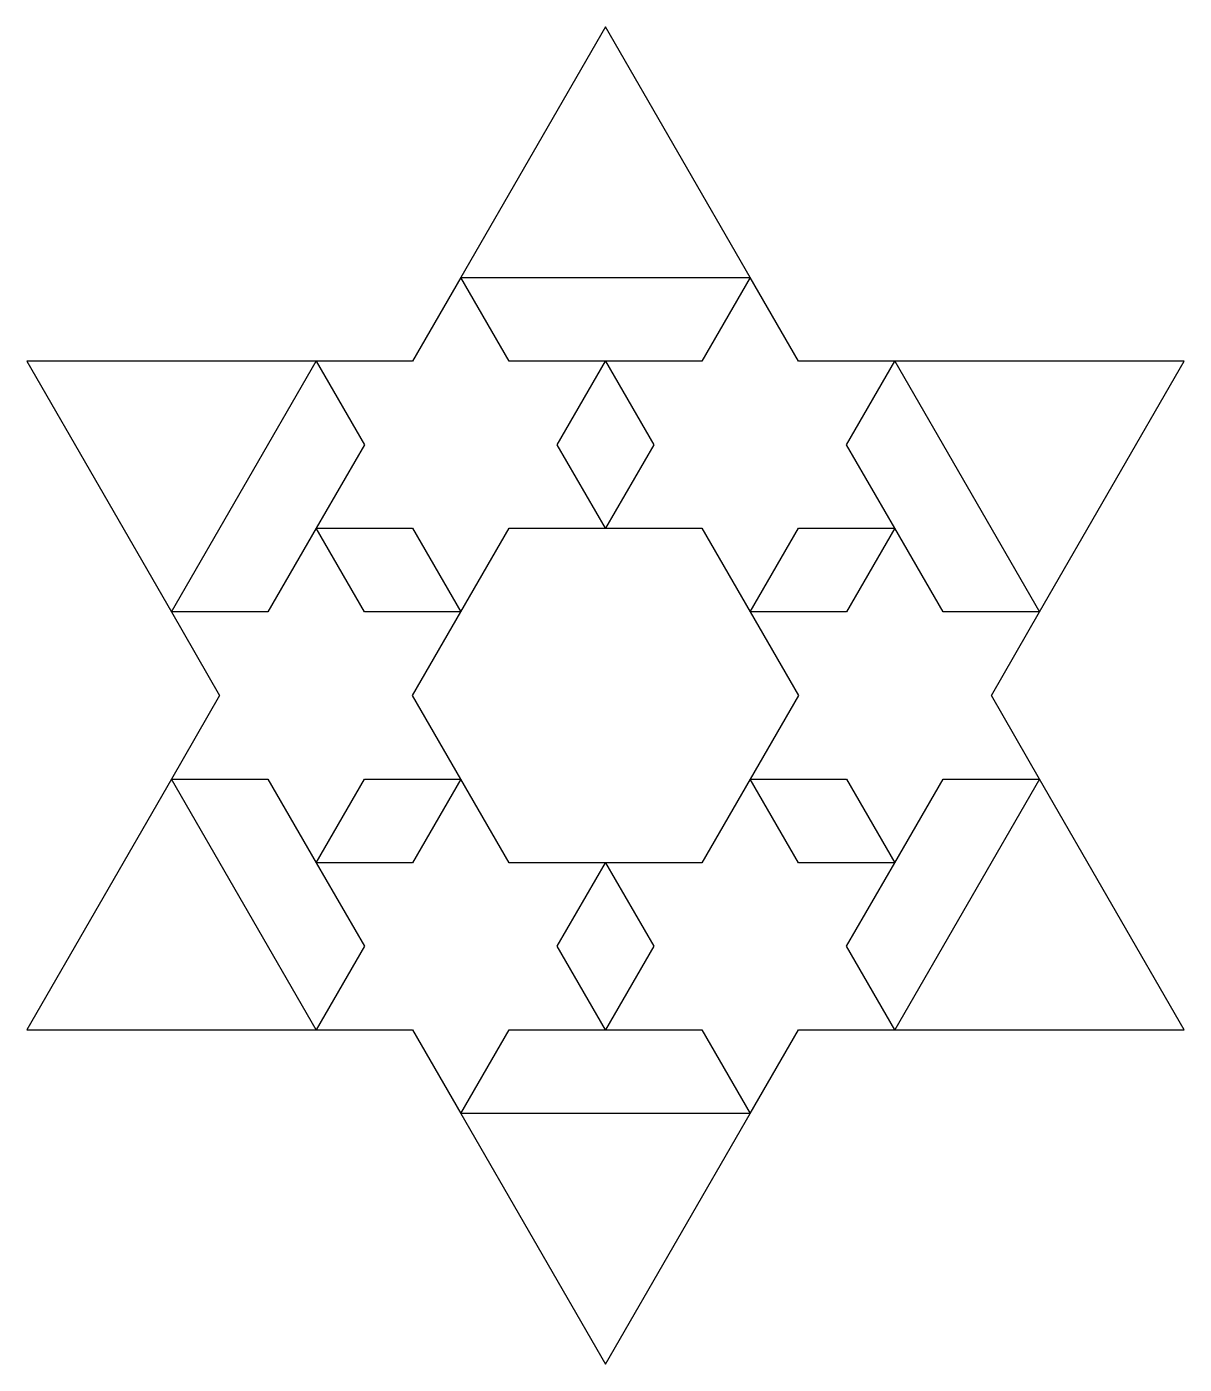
# Model space of a CAD drawing. Header units: metres. Extents: x -50 to 50, y -58 to 58.
import ezdxf

# ---------------------------------------------------------------- set-up
doc = ezdxf.new("R2010")
doc.units = ezdxf.units.M

msp = doc.modelspace()

# ---------------------------------------------------------------- linework, layer by layer
for p, q in [((0, 57.735), (-12.5, 36.0844)), ((12.5, 36.0844), (0, 57.735)), ((-12.5, 36.0844), (-16.6667, 28.8675)), ((-12.5, 36.0844), (12.5, 36.0844)), ((-8.33334, 28.8675), (-12.5, 36.0844)), ((12.5, 36.0844), (8.33334, 28.8675)), ((16.6667, 28.8675), (12.5, 36.0844)), ((-25, 28.8675), (-50, 28.8675)), ((-50, 28.8675), (-37.5, 7.21687)), ((-37.5, 7.21687), (-25, 28.8675)), ((-16.6667, 28.8675), (-25, 28.8675)), ((-25, 28.8675), (-20.8333, 21.6506)), ((0, 28.8675), (-8.33334, 28.8675)), ((-4.16667, 21.6506), (0, 28.8675)), ((8.33334, 28.8675), (0, 28.8675)), ((0, 28.8675), (4.16667, 21.6506)), ((25, 28.8675), (16.6667, 28.8675)), ((20.8333, 21.6506), (25, 28.8675)), ((50, 28.8675), (25, 28.8675)), ((25, 28.8675), (37.5, 7.21687)), ((37.5, 7.21687), (50, 28.8675)), ((-20.8333, 21.6506), (-25, 14.4337)), ((0, 14.4337), (-4.16667, 21.6506)), ((4.16667, 21.6506), (0, 14.4337)), ((25, 14.4337), (20.8333, 21.6506)), ((-25, 14.4337), (-29.1667, 7.21687)), ((-25, 14.4337), (-16.6667, 14.4337)), ((-20.8333, 7.21687), (-25, 14.4337)), ((-16.6667, 14.4337), (-12.5, 7.21687)), ((-12.5, 7.21687), (-8.33334, 14.4337)), ((-8.33334, 14.4337), (0, 14.4337)), ((0, 14.4337), (8.33334, 14.4337)), ((8.33334, 14.4337), (12.5, 7.21687)), ((12.5, 7.21687), (16.6667, 14.4337)), ((16.6667, 14.4337), (25, 14.4337)), ((25, 14.4337), (20.8333, 7.21687)), ((29.1667, 7.21687), (25, 14.4337)), ((-29.1667, 7.21687), (-37.5, 7.21687)), ((-37.5, 7.21687), (-33.3333, 0)), ((-12.5, 7.21687), (-20.8333, 7.21687)), ((-16.6667, 0), (-12.5, 7.21687)), ((20.8333, 7.21687), (12.5, 7.21687)), ((12.5, 7.21687), (16.6667, 0)), ((37.5, 7.21687), (29.1667, 7.21687)), ((33.3333, 0), (37.5, 7.21687)), ((-33.3333, 0), (-37.5, -7.21687)), ((-12.5, -7.21687), (-16.6667, 0)), ((16.6667, 0), (12.5, -7.21687)), ((37.5, -7.21687), (33.3333, 0)), ((-37.5, -7.21687), (-50, -28.8675)), ((-37.5, -7.21687), (-29.1667, -7.21687)), ((-25, -28.8675), (-37.5, -7.21687)), ((-29.1667, -7.21687), (-25, -14.4337)), ((-25, -14.4337), (-20.8333, -7.21687)), ((-20.8333, -7.21687), (-12.5, -7.21687)), ((-12.5, -7.21687), (-16.6667, -14.4337)), ((-8.33334, -14.4337), (-12.5, -7.21687)), ((12.5, -7.21687), (8.33334, -14.4337)), ((12.5, -7.21687), (20.8333, -7.21687)), ((16.6667, -14.4337), (12.5, -7.21687)), ((20.8333, -7.21687), (25, -14.4337)), ((25, -14.4337), (29.1667, -7.21687)), ((37.5, -7.21687), (25, -28.8675)), ((29.1667, -7.21687), (37.5, -7.21687)), ((50, -28.8675), (37.5, -7.21687)), ((-16.6667, -14.4337), (-25, -14.4337)), ((-25, -14.4337), (-20.8333, -21.6506)), ((0, -14.4337), (-8.33334, -14.4337)), ((-4.16667, -21.6506), (0, -14.4337)), ((8.33334, -14.4337), (0, -14.4337)), ((0, -14.4337), (4.16667, -21.6506)), ((25, -14.4337), (16.6667, -14.4337)), ((20.8333, -21.6506), (25, -14.4337)), ((-20.8333, -21.6506), (-25, -28.8675)), ((0, -28.8675), (-4.16667, -21.6506)), ((4.16667, -21.6506), (0, -28.8675)), ((25, -28.8675), (20.8333, -21.6506)), ((-50, -28.8675), (-25, -28.8675)), ((-25, -28.8675), (-16.6667, -28.8675)), ((-16.6667, -28.8675), (-12.5, -36.0844)), ((-12.5, -36.0844), (-8.33334, -28.8675)), ((-8.33334, -28.8675), (0, -28.8675)), ((0, -28.8675), (8.33334, -28.8675)), ((8.33334, -28.8675), (12.5, -36.0844)), ((12.5, -36.0844), (16.6667, -28.8675)), ((16.6667, -28.8675), (25, -28.8675)), ((25, -28.8675), (50, -28.8675)), ((12.5, -36.0844), (-12.5, -36.0844)), ((-12.5, -36.0844), (0, -57.735)), ((0, -57.735), (12.5, -36.0844))]:
    msp.add_line(p, q)

doc.saveas('drawing.dxf')
